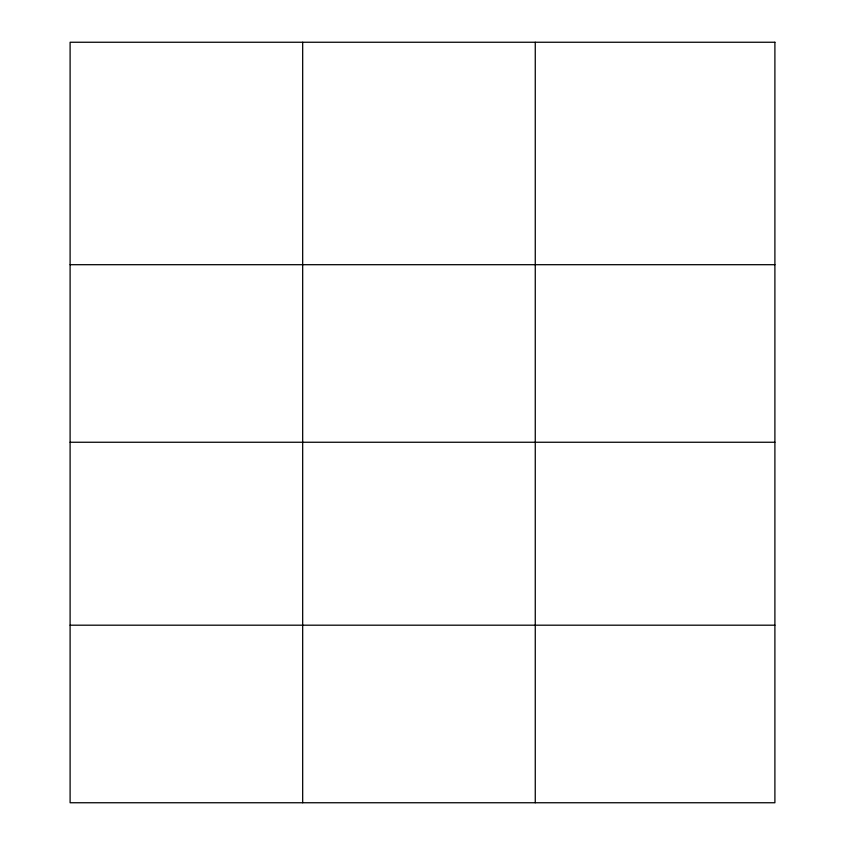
<?xml version="1.0" encoding="UTF-8"?>
<svg xmlns="http://www.w3.org/2000/svg" width="845" height="845" viewBox="0 0 845 845"><rect width="100%" height="100%" fill="white"/><g stroke="black" fill="none" stroke-linecap="round" stroke-linejoin="round"><path stroke-width="1.27" d="M70.103 264.696L774.897 264.696M70.103 442.252L774.897 442.252M70.103 625.194L774.897 625.194M535.265 42.25L535.265 802.75M302.679 42.25L302.679 802.75M774.897 42.25L70.103 42.25L70.103 802.75L774.897 802.75L774.897 42.25"/></g></svg>
